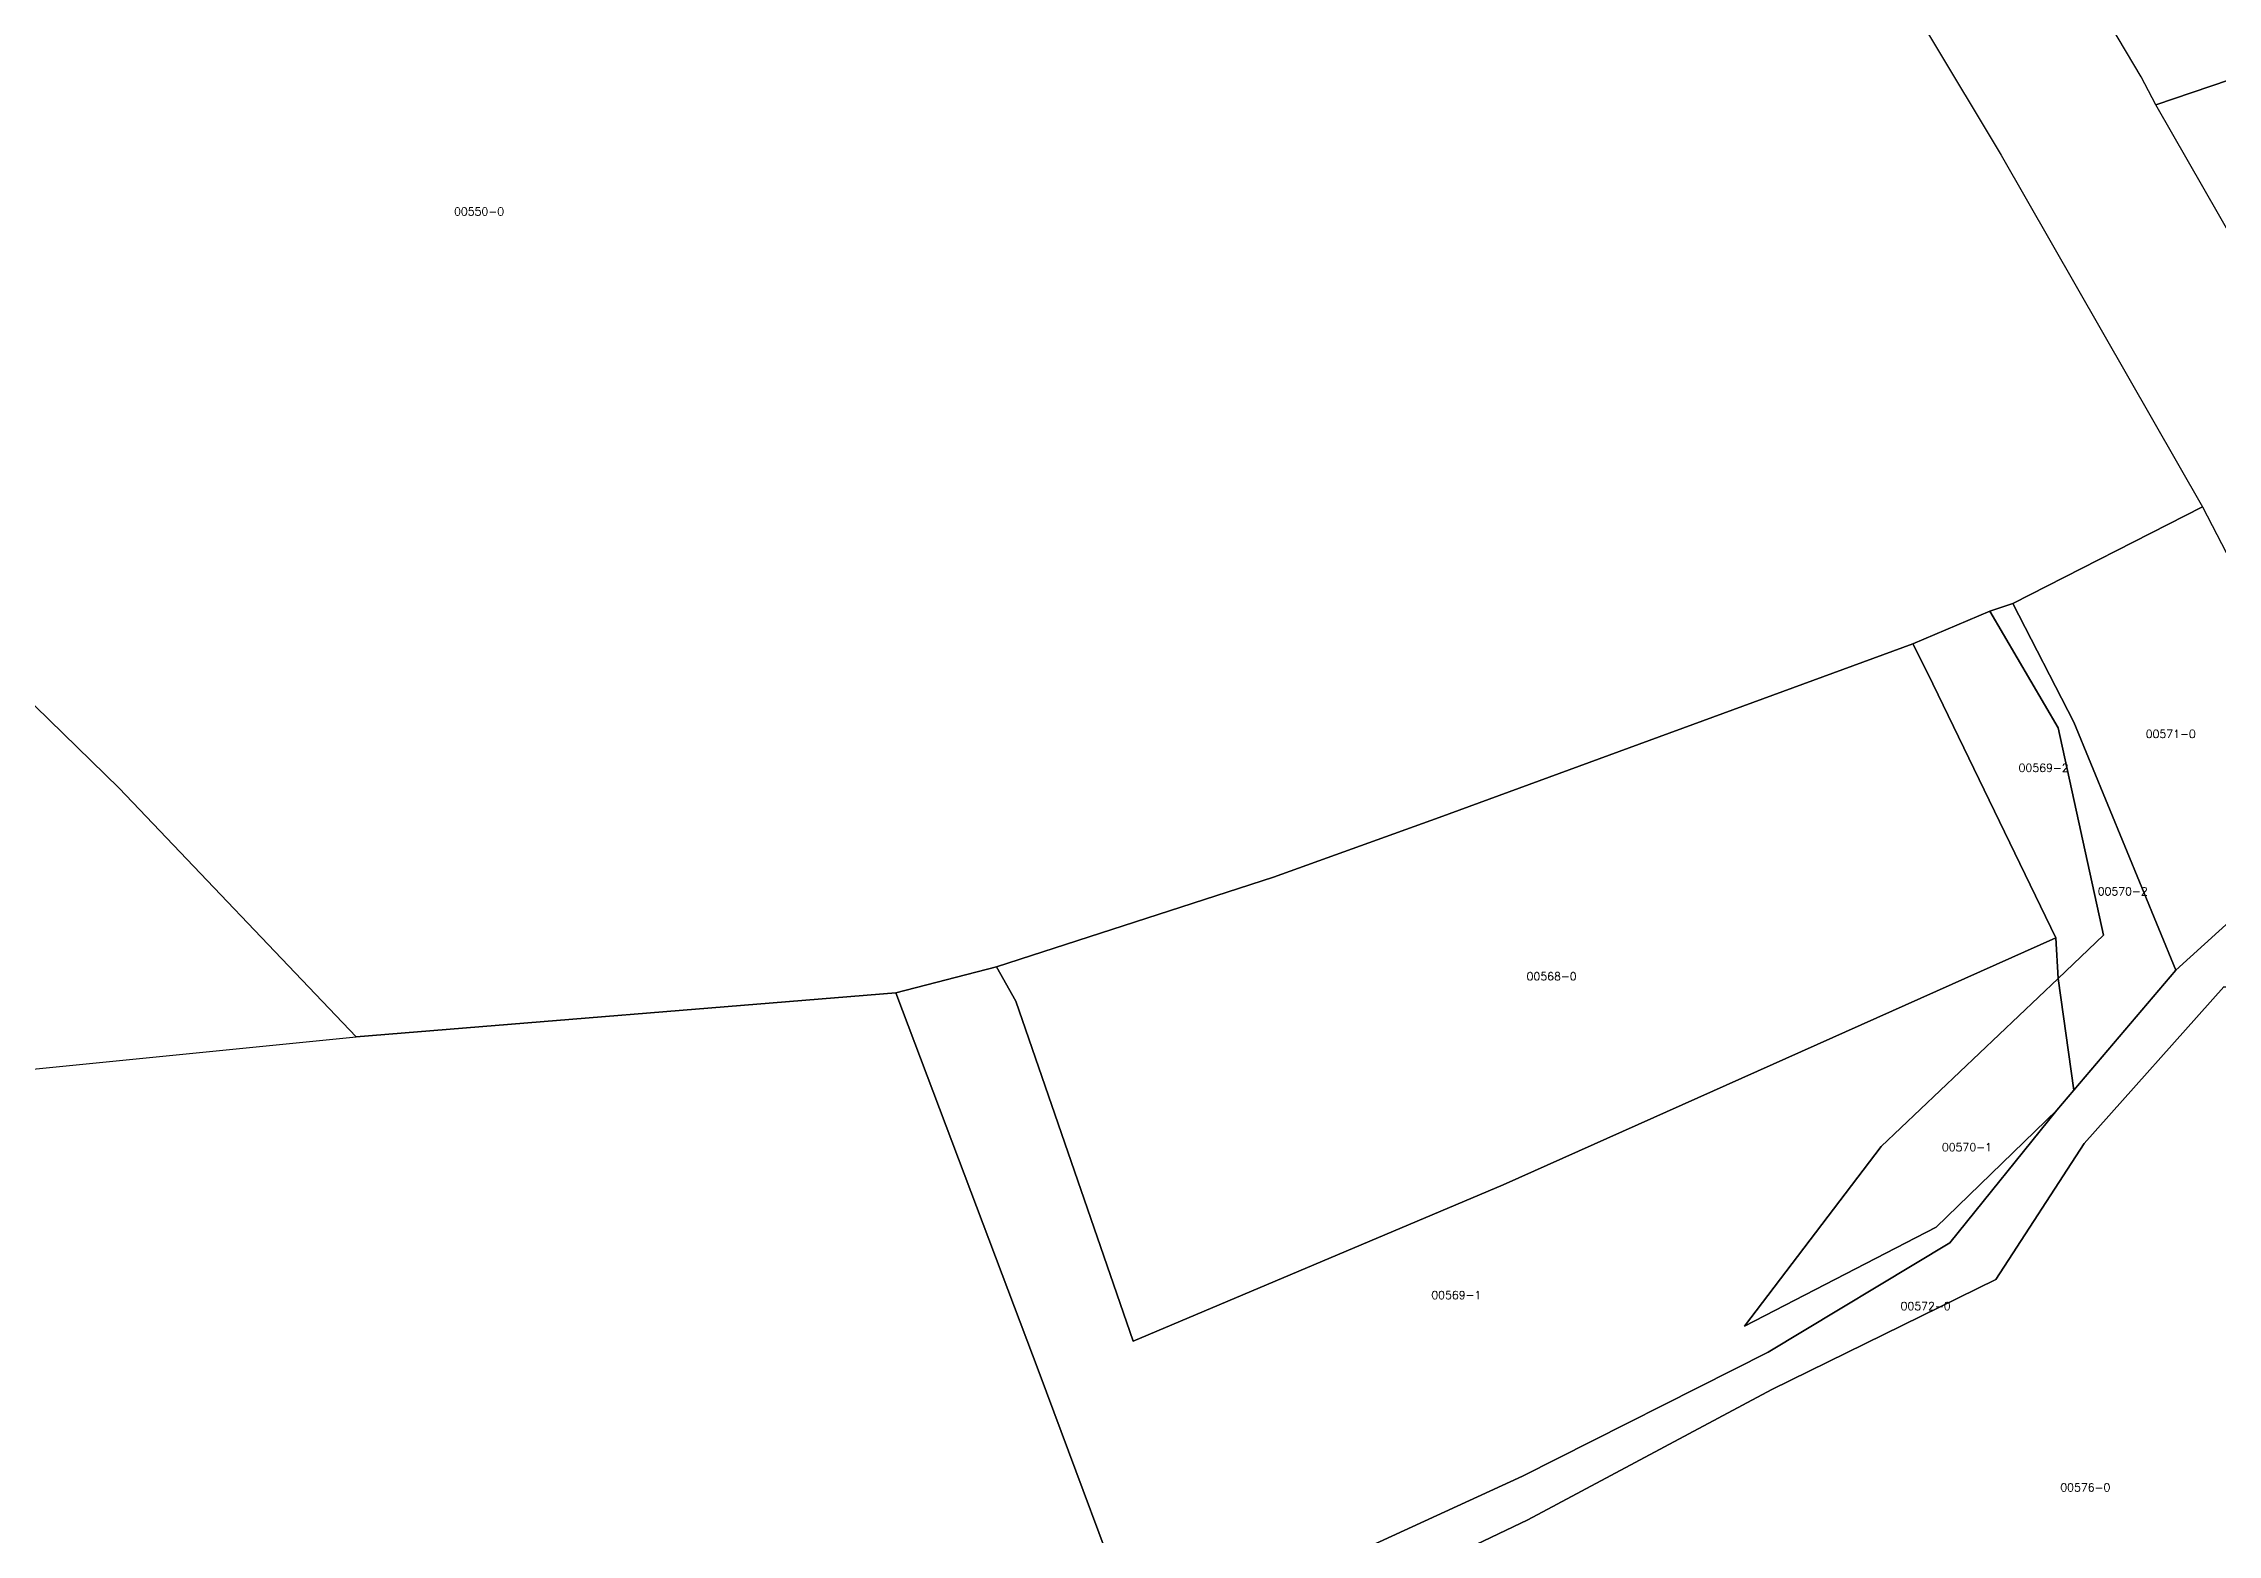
# Model space of a CAD drawing. Header units: metres. Extents: x 7423707 to 7427500, y 4706661 to 4708784.
# Drawn here: x 7424634.3 to 7424906, y 4707636.3 to 4707822.7 of the extents above; entities that cross this region are included whole.
import ezdxf

# ---------------------------------------------------------------- set-up
doc = ezdxf.new("R2010")
doc.units = ezdxf.units.M
doc.layers.add('Numrat_Parcelave', color=7, linetype='Continuous')
doc.layers.add('Parcelat_kadastrale2021', color=7, linetype='Continuous')
doc.styles.get("Standard").update_dxf_attribs({"font": 'simplex.shx'})

msp = doc.modelspace()

# ---------------------------------------------------------------- linework, layer by layer
at = {"layer": 'Parcelat_kadastrale2021'}
for points in [[(7424604.08, 4707874.5), (7424680.38, 4707901.89), (7424745.61, 4707924.22), (7424781.78, 4707936.62), (7424810.19, 4707945.8), (7424812.29, 4707938.86), (7424817.1, 4707922.11), (7424834.97, 4707884.58), (7424860.75, 4707838.97), (7424878.94, 4707808.7), (7424904.07, 4707764.75), (7424880.36, 4707752.64), (7424877.52, 4707751.68), (7424867.9, 4707747.6), (7424808.69, 4707725.93), (7424787.99, 4707718.46), (7424753.34, 4707707.23), (7424740.78, 4707703.99), (7424673.35, 4707698.51), (7424643.7, 4707729.56), (7424610.48, 4707761.97)], [(7424614.98, 4707692.65), (7424673.35, 4707698.51), (7424740.78, 4707703.99), (7424758.7, 4707656.56), (7424771.66, 4707621.78), (7424773.5, 4707617.52), (7424786.18, 4707583.56), (7424796.78, 4707556.32), (7424799.77, 4707548.54), (7424779.71, 4707471.67), (7424734.94, 4707449.54), (7424711.79, 4707439.92), (7424546.85, 4707369.03)]]:
    msp.add_lwpolyline(points, dxfattribs=at)
for points in [[(7424941.06, 4707828.89), (7424929.34, 4707825.1), (7424921.06, 4707822.72), (7424898.25, 4707814.97), (7424896.4, 4707818.5), (7424892.62, 4707824.85), (7424905.95, 4707829.93), (7424908.44, 4707830.57), (7424918.67, 4707834.16), (7424944.11, 4707843.16), (7424940.97, 4707838.14)], [(7424941.06, 4707828.89), (7424947.93, 4707812.59), (7424937.97, 4707809.07), (7424919.92, 4707802.55), (7424908.2, 4707797.62), (7424898.25, 4707814.97), (7424921.06, 4707822.72), (7424929.34, 4707825.1)], [(7424917.16, 4707739.49), (7424923.11, 4707727.14), (7424900.73, 4707706.83), (7424888, 4707737.81), (7424880.36, 4707752.64), (7424904.07, 4707764.75)], [(7424886.03, 4707705.8), (7424885.74, 4707710.88), (7424869.74, 4707743.9), (7424867.9, 4707747.6), (7424877.52, 4707751.68), (7424886.06, 4707737.11), (7424891.71, 4707711.21)], [(7424888, 4707691.82), (7424886.03, 4707705.8), (7424891.71, 4707711.21), (7424886.06, 4707737.11), (7424877.52, 4707751.68), (7424880.36, 4707752.64), (7424888, 4707737.81), (7424900.73, 4707706.83)], [(7424808.69, 4707725.93), (7424867.9, 4707747.6), (7424869.74, 4707743.9), (7424885.74, 4707710.88), (7424816.67, 4707680.01), (7424770.44, 4707660.48), (7424755.79, 4707702.95), (7424753.34, 4707707.23), (7424787.99, 4707718.46)], [(7424900.73, 4707706.83), (7424923.11, 4707727.14), (7424926.53, 4707719.15), (7424916.86, 4707713.77), (7424915.59, 4707705.96), (7424918.51, 4707695.01), (7424911.62, 4707704.56), (7424906.76, 4707704.74), (7424889.3, 4707685.16), (7424878.24, 4707668.16), (7424850.25, 4707654.44), (7424819.75, 4707638.12), (7424793.06, 4707625.38), (7424785.03, 4707622.4), (7424773.5, 4707617.52), (7424771.66, 4707621.78), (7424819.11, 4707643.59), (7424849.79, 4707659.09), (7424872.51, 4707672.74), (7424885.88, 4707689.33), (7424888, 4707691.82)], [(7424885.74, 4707710.88), (7424886.03, 4707705.8), (7424863.93, 4707684.8), (7424846.83, 4707662.33), (7424870.79, 4707674.7), (7424885.88, 4707689.33), (7424872.51, 4707672.74), (7424849.79, 4707659.09), (7424819.11, 4707643.59), (7424771.66, 4707621.78), (7424758.7, 4707656.56), (7424740.78, 4707703.99), (7424753.34, 4707707.23), (7424755.79, 4707702.95), (7424770.44, 4707660.48), (7424816.67, 4707680.01)], [(7424830.12, 4707576.16), (7424819.13, 4707576.39), (7424808.26, 4707581.57), (7424802.74, 4707594.66), (7424793.06, 4707625.38), (7424819.75, 4707638.12), (7424850.25, 4707654.44), (7424878.24, 4707668.16), (7424889.3, 4707685.16), (7424906.76, 4707704.74), (7424911.62, 4707704.56), (7424918.51, 4707695.01), (7424928.96, 4707668.32), (7424933.84, 4707651.1), (7424933.92, 4707641.24), (7424928.9, 4707631.2), (7424920.19, 4707622.87), (7424893.64, 4707605.49), (7424881.52, 4707599.72), (7424838.79, 4707576.84)], [(7424886.03, 4707705.8), (7424888, 4707691.82), (7424885.88, 4707689.33), (7424870.79, 4707674.7), (7424846.83, 4707662.33), (7424863.93, 4707684.8)]]:
    msp.add_lwpolyline(points, close=True, dxfattribs=at)

# ---------------------------------------------------------------- texts
at = {"layer": 'Numrat_Parcelave'}
for s, p in [('00550-0', (7424685.56, 4707801.15)), ('00571-0', (7424896.98, 4707735.86)), ('00569-2', (7424881.1, 4707731.62)), ('00570-2', (7424890.98, 4707716.18)), ('00568-0', (7424819.61, 4707705.56)), ('00570-1', (7424871.51, 4707684.21)), ('00569-1', (7424807.7, 4707665.72)), ('00572-0', (7424866.35, 4707664.34)), ('00576-0', (7424886.31, 4707641.68))]:
    msp.add_text(s, height=1, dxfattribs=at).set_placement(p)

doc.saveas('drawing.dxf')
